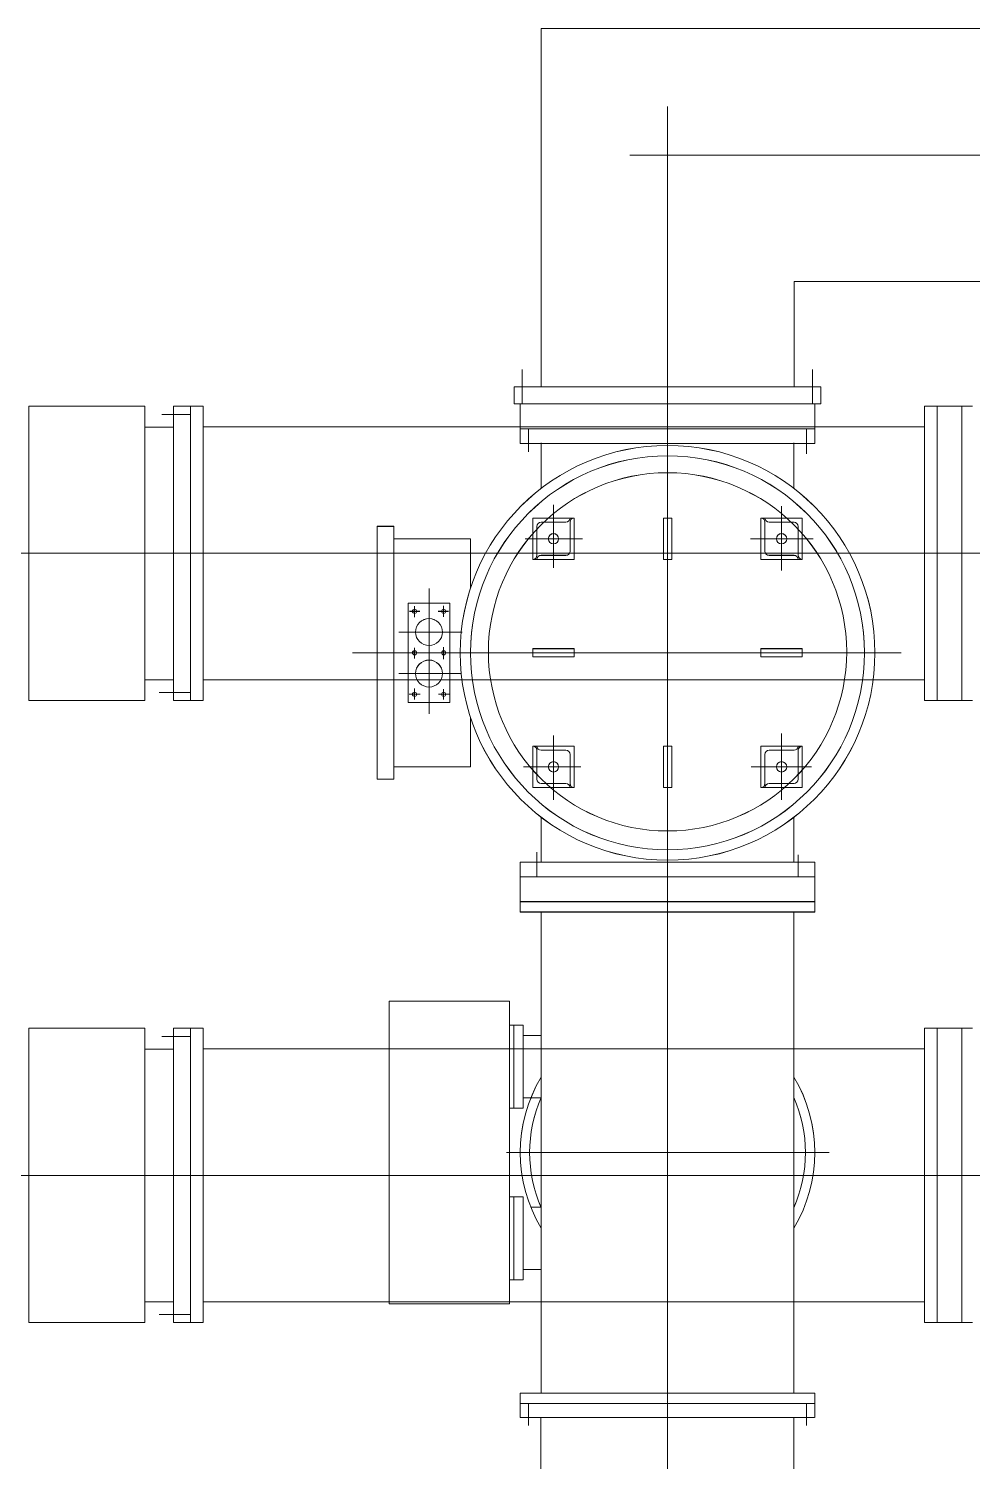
# Model space of a CAD drawing. Header units: millimetres. Extents: x 89978 to 501025, y -351975 to 835730.
# Drawn here: x 315712 to 317987, y -295621 to -292166 of the extents above; entities that cross this region are included whole.
import ezdxf

# ---------------------------------------------------------------- set-up
doc = ezdxf.new("R2010")
doc.units = ezdxf.units.MM
doc.header["$LTSCALE"] = 150
doc.layers.add('------00 Switch Gear_GIS', color=3, linetype='Continuous')

# ---------------------------------------------------------------- blocks, each defined once
blk = doc.blocks.new('X-1F-PLAN$0$GIS(2)')
at = {"layer": '------00 Switch Gear_GIS', "linetype": 'Continuous', "lineweight": 13}
for p, q in [((5173.3, 5958.6), (5173.3, 5094.6)), ((5173.3, 5958.6), (7183.3, 5958.6)), ((5478.3, 5770.6), (5478.3, 275.2)), ((5387.1, 5653.6), (6993.2, 5653.6)), ((5783.3, 5094.6), (5783.3, 5348.6)), ((5783.3, 5348.6), (6573.3, 5348.6)), ((5127.9, 5053.6), (5127.9, 5136.7)), ((5827.9, 5053.6), (5827.9, 5136.7)), ((5108.3, 5053.6), (5108.3, 5094.6)), ((5108.3, 5094.6), (5848.3, 5094.6)), ((5848.3, 5053.6), (5848.3, 5094.6)), ((3938.3, 5048.6), (3938.3, 4338.6)), ((3938.3, 5048.6), (4218.3, 5048.6)), ((4218.3, 5048.6), (4218.3, 4338.6)), ((4358.3, 5048.6), (4287.3, 5048.6)), ((4287.3, 4338.6), (4287.3, 5048.6)), ((4328.3, 4338.6), (4328.3, 5048.6)), ((4358.3, 5048.6), (4358.3, 4338.6)), ((5108.3, 5053.6), (5848.3, 5053.6)), ((5123.3, 4958.6), (5123.3, 5053.6)), ((5833.3, 4958.6), (5833.3, 5053.6)), ((6098.3, 5048.6), (6098.3, 4338.6)), ((6098.3, 5048.6), (6213.3, 5048.6)), ((6128.3, 5048.6), (6128.3, 4338.6)), ((6188.3, 4338.6), (6188.3, 5048.6)), ((4258.8, 5028.2), (4328.3, 5028.2)), ((4219.3, 4998), (4287.3, 4998)), ((4358.3, 4998.6), (6098.3, 4998.6)), ((5833.3, 4993.6), (5123.3, 4993.6)), ((5143.3, 4937.9), (5143.3, 4993.6)), ((5813.4, 4933.5), (5813.4, 4993.6)), ((5833.3, 4958.6), (5123.3, 4958.6)), ((5173.5, 4959.6), (5173.5, 4849.9)), ((5783.1, 4959.6), (5783.1, 4849.9)), ((5203.3, 4658.4), (5203.3, 4810.3)), ((5753.3, 4807.3), (5753.3, 4651.7)), ((5153.3, 4678.6), (5153.3, 4778.6)), ((5253.3, 4778.6), (5153.3, 4778.6)), ((5233.3, 4768.6), (5173.3, 4768.6)), ((5243.3, 4698.6), (5243.3, 4768.6)), ((5253.3, 4678.6), (5253.3, 4778.6)), ((5468.3, 4678.6), (5468.3, 4778.6)), ((5468.3, 4778.6), (5488.3, 4778.6)), ((5488.3, 4678.6), (5488.3, 4778.6)), ((5703.3, 4678.6), (5703.3, 4778.6)), ((5703.3, 4778.6), (5803.3, 4778.6)), ((5713.3, 4698.6), (5713.3, 4768.6)), ((5723.3, 4768.6), (5783.3, 4768.6)), ((5803.3, 4678.6), (5803.3, 4778.6)), ((4778.3, 4148.6), (4778.3, 4758.6)), ((4818.3, 4758.6), (4778.3, 4758.6)), ((4818.3, 4148.6), (4818.3, 4758.6)), ((5163.3, 4688.6), (5163.3, 4758.6)), ((5793.3, 4688.6), (5793.3, 4758.6)), ((5003.3, 4728.6), (4818.3, 4728.6)), ((5003.3, 4609.7), (5003.3, 4728.6)), ((5134.9, 4728.6), (5273.3, 4728.6)), ((5678.4, 4728.6), (5829.3, 4728.6)), ((15128.3, 4693.6), (0, 4693.6)), ((5253.3, 4678.6), (5153.3, 4678.6)), ((5233.3, 4688.6), (5173.3, 4688.6)), ((5468.3, 4678.6), (5488.3, 4678.6)), ((5703.3, 4678.6), (5803.3, 4678.6)), ((5723.3, 4688.6), (5783.3, 4688.6)), ((4903.3, 4306.6), (4903.3, 4608.9)), ((4853.3, 4333.6), (4853.3, 4573.6)), ((4953.3, 4573.6), (4853.3, 4573.6)), ((4868.3, 4539.7), (4868.3, 4565.8)), ((4938.3, 4540.2), (4938.3, 4566.7)), ((4953.3, 4333.6), (4953.3, 4573.6)), ((4881.2, 4553.6), (4856.5, 4553.6)), ((4950.2, 4553.6), (4925.1, 4553.6)), ((4983, 4503.6), (4830.2, 4503.6)), ((4868.3, 4439.7), (4868.3, 4465.7)), ((4938.3, 4438.3), (4938.3, 4467.1)), ((5153.3, 4463.6), (5253.3, 4463.6)), ((5153.3, 4463.6), (5153.3, 4443.6)), ((5253.3, 4463.6), (5253.3, 4443.6)), ((5703.3, 4463.6), (5803.3, 4463.6)), ((5703.3, 4463.6), (5703.3, 4443.6)), ((5803.3, 4463.6), (5803.3, 4443.6)), ((4718.3, 4453.6), (6041.4, 4453.6)), ((4880.7, 4453.6), (4855.9, 4453.6)), ((4952.7, 4453.6), (4923.7, 4453.6)), ((5153.3, 4443.6), (5253.3, 4443.6)), ((5703.3, 4443.6), (5803.3, 4443.6)), ((4287.3, 4388.4), (4219.3, 4388.4)), ((4358.3, 4388.6), (6098.3, 4388.6)), ((4980.5, 4403.6), (4830.2, 4403.6)), ((4252.8, 4358.2), (4328.3, 4358.2)), ((4882.1, 4353.6), (4855.2, 4353.6)), ((4868.3, 4341), (4868.3, 4367.2)), ((4952.1, 4353.6), (4925.8, 4353.6)), ((4938.3, 4341), (4938.3, 4366.1)), ((3938.3, 4338.6), (4218.3, 4338.6)), ((4358.3, 4338.6), (4287.3, 4338.6)), ((4953.3, 4333.6), (4853.3, 4333.6)), ((6098.3, 4338.6), (6213.3, 4338.6)), ((5003.3, 4178.6), (5003.3, 4297.4)), ((5203.3, 4099.2), (5203.3, 4253.8)), ((5753.3, 4099.2), (5753.3, 4259.1)), ((5153.3, 4228.6), (5153.3, 4128.6)), ((5253.3, 4228.6), (5153.3, 4228.6)), ((5163.3, 4218.6), (5163.3, 4148.6)), ((5233.3, 4218.6), (5173.3, 4218.6)), ((5253.3, 4228.6), (5253.3, 4128.6)), ((5468.3, 4128.6), (5468.3, 4228.6)), ((5468.3, 4228.6), (5488.3, 4228.6)), ((5488.3, 4128.6), (5488.3, 4228.6)), ((5703.3, 4228.6), (5703.3, 4128.6)), ((5703.3, 4228.6), (5803.3, 4228.6)), ((5723.3, 4218.6), (5783.3, 4218.6)), ((5793.3, 4218.6), (5793.3, 4148.6)), ((5803.3, 4228.6), (5803.3, 4128.6)), ((5243.3, 4208.6), (5243.3, 4138.6)), ((5713.3, 4208.6), (5713.3, 4138.6)), ((4818.3, 4148.6), (4778.3, 4148.6)), ((5003.3, 4178.6), (4818.3, 4178.6)), ((5130.7, 4178.6), (5269.2, 4178.6)), ((5679.8, 4178.6), (5825.6, 4178.6)), ((5253.3, 4128.6), (5153.3, 4128.6)), ((5233.3, 4138.6), (5173.3, 4138.6)), ((5468.3, 4128.6), (5488.3, 4128.6)), ((5703.3, 4128.6), (5803.3, 4128.6)), ((5723.3, 4138.6), (5783.3, 4138.6)), ((5173.5, 3948.6), (5173.5, 4057.2)), ((5783.1, 3948.6), (5783.1, 4057.2)), ((5163.3, 3913.6), (5163.3, 3973.2)), ((5833.3, 3948.6), (5123.3, 3948.6)), ((5123.3, 3948.6), (5123.3, 3828.6)), ((5793.3, 3913.6), (5793.3, 3966.5)), ((5833.3, 3948.6), (5833.3, 3828.6)), ((5833.3, 3913.6), (5123.3, 3913.6)), ((5123.3, 3853.6), (5833.3, 3853.6)), ((5123.3, 3828.6), (5833.3, 3828.6)), ((5173.5, 2668.6), (5173.5, 3828.6)), ((5783.1, 2668.6), (5783.1, 3828.6)), ((4807.3, 2883.6), (4807.3, 3613.6)), ((5097.3, 3613.6), (4807.3, 3613.6)), ((5097.3, 2883.6), (5097.3, 3613.6)), ((3938.3, 3548.6), (3938.3, 2838.6)), ((3938.3, 3548.6), (4218.3, 3548.6)), ((4218.3, 3548.6), (4218.3, 2838.6)), ((4258.8, 3528.2), (4328.3, 3528.2)), ((4358.3, 3548.6), (4287.3, 3548.6)), ((4287.3, 2838.6), (4287.3, 3548.6)), ((4328.3, 3548.6), (4328.3, 2838.6)), ((4358.3, 3548.6), (4358.3, 2838.6)), ((5130.3, 3555.6), (5097.3, 3555.6)), ((5107.3, 3355.6), (5107.3, 3555.6)), ((5130.3, 3355.6), (5130.3, 3555.6)), ((5130.3, 3530.6), (5173.6, 3530.6)), ((6098.3, 3548.6), (6098.3, 2838.6)), ((6098.3, 3548.6), (6213.3, 3548.6)), ((6128.3, 3548.6), (6128.3, 2838.6)), ((6188.3, 2838.6), (6188.3, 3548.6)), ((4219.3, 3498), (4287.3, 3498)), ((4358.3, 3498.6), (6098.3, 3498.6)), ((5130.3, 3355.6), (5097.3, 3355.6)), ((5130.3, 3380.6), (5173.6, 3380.6)), ((5868.4, 3248.6), (5090.2, 3248.6)), ((2297.3, 3193.6), (12672.5, 3193.6)), ((5130.3, 3141.6), (5097.3, 3141.6)), ((5107.3, 2941.6), (5107.3, 3141.6)), ((5130.3, 2941.6), (5130.3, 3141.6)), ((5148.8, 3116.6), (5173.6, 3116.6)), ((5130.3, 2941.6), (5097.3, 2941.6)), ((5173.6, 2966.6), (5130.3, 2966.6)), ((4287.3, 2888.4), (4219.3, 2888.4)), ((4358.3, 2888.6), (6098.3, 2888.6)), ((5097.3, 2883.6), (4807.3, 2883.6)), ((3938.3, 2838.6), (4218.3, 2838.6)), ((4252.8, 2858.2), (4328.3, 2858.2)), ((4358.3, 2838.6), (4287.3, 2838.6)), ((6098.3, 2838.6), (6213.3, 2838.6)), ((5123.3, 2643.6), (5123.3, 2668.6)), ((5123.3, 2668.6), (5833.3, 2668.6)), ((5833.3, 2609.6), (5833.3, 2668.6)), ((5833.3, 2643.6), (5123.3, 2643.6)), ((5123.3, 2609.6), (5123.3, 2643.6)), ((5143.3, 2643.6), (5143.3, 2590.4)), ((5365.2, 2643.6), (5193.9, 2643.6)), ((5813.3, 2643.6), (5813.3, 2590.4)), ((5833, 2609.6), (5123, 2609.6)), ((5173.2, 1637.6), (5173.2, 2609.6)), ((5782.8, 1637.6), (5782.8, 2609.6))]:
    blk.add_line(p, q, dxfattribs=at)
for centre, radius in [((5478.3, 4453.6), 500), ((5478.3, 4453.6), 475), ((5478.3, 4455.9), 432), ((5203.3, 4728.6), 12.5), ((5753.3, 4728.6), 12.5), ((4868.3, 4553.6), 5), ((4903.3, 4503.6), 32.5), ((4938.3, 4553.6), 5), ((4868.3, 4453.6), 5), ((4938.3, 4453.6), 5), ((4903.3, 4403.6), 32.5), ((4868.3, 4353.6), 5), ((4938.3, 4353.6), 5), ((5203.3, 4178.6), 12.5), ((5753.3, 4178.6), 12.5)]:
    blk.add_circle(centre, radius, dxfattribs=at)
for centre, start, end in [((5173.3, 4758.6), 90, 180), ((5233.3, 4778.6), 270, 0), ((5703.3, 4768.6), 0, 90), ((5233.3, 4698.6), 270, 0), ((5153.3, 4688.6), 270, 0), ((5783.3, 4678.6), 0, 90), ((5173.3, 4228.6), 180, 270), ((5723.3, 4208.6), 90, 180), ((5803.3, 4218.6), 90, 180), ((5783.3, 4148.6), 270, 0), ((5253.3, 4138.6), 180, 270), ((5723.3, 4128.6), 90, 180)]:
    blk.add_arc(centre, 10, start, end, dxfattribs=at)
at = {"layer": '------00 Switch Gear_GIS', "linetype": 'Continuous', "lineweight": 13, "extrusion": (0, 0, -1)}
for centre, radius, start, end in [((-5253.3, 4768.6), 10, 0, 90), ((-5723.3, 4778.6), 10, 270, 0), ((-5783.3, 4758.6), 10, 90, 180), ((-5723.3, 4698.6), 10, 270, 0), ((-5173.3, 4678.6), 10, 0, 90), ((-5803.3, 4688.6), 10, 270, 0), ((-5153.3, 4218.6), 10, 90, 180), ((-5233.3, 4208.6), 10, 90, 180), ((-5783.3, 4228.6), 10, 180, 270), ((-5173.3, 4148.6), 10, 270, 0), ((-5233.3, 4128.6), 10, 90, 180), ((-5703.3, 4138.6), 10, 180, 270), ((-5478.3, 3248.6), 355, 329.1588, 30.8412), ((-5478.3, 3248.6), 355, 149.1588, 210.8412), ((-5478.3, 3248.6), 332.5, 336.4471, 23.5529), ((-5478.3, 3248.6), 332.5, 156.4471, 203.5529)]:
    blk.add_arc(centre, radius, start, end, dxfattribs=at)

msp = doc.modelspace()

# ---------------------------------------------------------------- linework, layer by layer
at = {"layer": '------00 Switch Gear_GIS', "linetype": 'Continuous', "lineweight": 13}
for p, q in [((316947, -292166.1), (316947, -293030.1)), ((316947, -292166.1), (318957, -292166.1)), ((317252, -292354), (317252, -297849.4)), ((317160.8, -292471.1), (318766.9, -292471.1)), ((317557, -293030.1), (317557, -292776.1)), ((317557, -292776.1), (318347, -292776.1)), ((316901.6, -293071.1), (316901.6, -292988)), ((317601.6, -293071.1), (317601.6, -292988)), ((316882, -293071.1), (316882, -293030.1)), ((316882, -293030.1), (317622, -293030.1)), ((317622, -293071.1), (317622, -293030.1)), ((315712, -293076.1), (315712, -293786.1)), ((315712, -293076.1), (315992, -293076.1)), ((315992, -293076.1), (315992, -293786.1)), ((316132, -293076.1), (316061, -293076.1)), ((316061, -293786.1), (316061, -293076.1)), ((316102, -293786.1), (316102, -293076.1)), ((316132, -293076.1), (316132, -293786.1)), ((316882, -293071.1), (317622, -293071.1)), ((316897, -293166.1), (316897, -293071.1)), ((317607, -293166.1), (317607, -293071.1)), ((317872, -293076.1), (317872, -293786.1)), ((317872, -293076.1), (317987, -293076.1)), ((317902, -293076.1), (317902, -293786.1)), ((317962, -293786.1), (317962, -293076.1)), ((316032.5, -293096.5), (316102, -293096.5)), ((315993, -293126.7), (316061, -293126.7)), ((316132, -293126.1), (317872, -293126.1)), ((317607, -293131.1), (316897, -293131.1)), ((316917, -293186.8), (316917, -293131.1)), ((317587.1, -293191.2), (317587.1, -293131.1)), ((317607, -293166.1), (316897, -293166.1)), ((316947.2, -293165.1), (316947.2, -293274.7)), ((317556.8, -293165.1), (317556.8, -293274.7)), ((316977, -293466.3), (316977, -293314.3)), ((317527, -293317.3), (317527, -293472.9)), ((316927, -293446.1), (316927, -293346.1)), ((317027, -293346.1), (316927, -293346.1)), ((317007, -293356.1), (316947, -293356.1)), ((317017, -293426.1), (317017, -293356.1)), ((317027, -293446.1), (317027, -293346.1)), ((317242, -293446.1), (317242, -293346.1)), ((317242, -293346.1), (317262, -293346.1)), ((317262, -293446.1), (317262, -293346.1)), ((317477, -293446.1), (317477, -293346.1)), ((317477, -293346.1), (317577, -293346.1)), ((317487, -293426.1), (317487, -293356.1)), ((317497, -293356.1), (317557, -293356.1)), ((317577, -293446.1), (317577, -293346.1)), ((316552, -293976.1), (316552, -293366.1)), ((316592, -293366.1), (316552, -293366.1)), ((316592, -293976.1), (316592, -293366.1)), ((316937, -293436.1), (316937, -293366.1)), ((317567, -293436.1), (317567, -293366.1)), ((316777, -293396.1), (316592, -293396.1)), ((316777, -293515), (316777, -293396.1)), ((316908.5, -293396.1), (317047, -293396.1)), ((317452.1, -293396.1), (317602.9, -293396.1)), ((326902, -293431.1), (311773.7, -293431.1)), ((317027, -293446.1), (316927, -293446.1)), ((317007, -293436.1), (316947, -293436.1)), ((317242, -293446.1), (317262, -293446.1)), ((317477, -293446.1), (317577, -293446.1)), ((317497, -293436.1), (317557, -293436.1)), ((316677, -293818), (316677, -293515.7)), ((316627, -293791.1), (316627, -293551.1)), ((316727, -293551.1), (316627, -293551.1)), ((316642, -293585), (316642, -293558.9)), ((316712, -293584.4), (316712, -293557.9)), ((316727, -293791.1), (316727, -293551.1)), ((316654.8, -293571.1), (316630.2, -293571.1)), ((316723.9, -293571.1), (316698.7, -293571.1)), ((316756.7, -293621.1), (316603.9, -293621.1)), ((316642, -293685), (316642, -293658.9)), ((316712, -293686.3), (316712, -293657.5)), ((316927, -293661.1), (317027, -293661.1)), ((316927, -293661.1), (316927, -293681.1)), ((317027, -293661.1), (317027, -293681.1)), ((317477, -293661.1), (317577, -293661.1)), ((317477, -293661.1), (317477, -293681.1)), ((317577, -293661.1), (317577, -293681.1)), ((316492, -293671.1), (317815.1, -293671.1)), ((316654.4, -293671.1), (316629.5, -293671.1)), ((316726.4, -293671.1), (316697.4, -293671.1)), ((316927, -293681.1), (317027, -293681.1)), ((317477, -293681.1), (317577, -293681.1)), ((316061, -293736.3), (315993, -293736.3)), ((316132, -293736.1), (317872, -293736.1)), ((316754.2, -293721.1), (316603.9, -293721.1)), ((316026.4, -293766.5), (316102, -293766.5)), ((316655.8, -293771.1), (316628.9, -293771.1)), ((316642, -293783.6), (316642, -293757.4)), ((316725.8, -293771.1), (316699.5, -293771.1)), ((316712, -293783.6), (316712, -293758.5)), ((315712, -293786.1), (315992, -293786.1)), ((316132, -293786.1), (316061, -293786.1)), ((316727, -293791.1), (316627, -293791.1)), ((317872, -293786.1), (317987, -293786.1)), ((316777, -293946.1), (316777, -293827.2)), ((316977, -294025.4), (316977, -293870.9)), ((317527, -294025.4), (317527, -293865.5)), ((316927, -293896.1), (316927, -293996.1)), ((317027, -293896.1), (316927, -293896.1)), ((316937, -293906.1), (316937, -293976.1)), ((317007, -293906.1), (316947, -293906.1)), ((317027, -293896.1), (317027, -293996.1)), ((317242, -293996.1), (317242, -293896.1)), ((317242, -293896.1), (317262, -293896.1)), ((317262, -293996.1), (317262, -293896.1)), ((317477, -293896.1), (317477, -293996.1)), ((317477, -293896.1), (317577, -293896.1)), ((317497, -293906.1), (317557, -293906.1)), ((317567, -293906.1), (317567, -293976.1)), ((317577, -293896.1), (317577, -293996.1)), ((317017, -293916.1), (317017, -293986.1)), ((317487, -293916.1), (317487, -293986.1)), ((316592, -293976.1), (316552, -293976.1)), ((316777, -293946.1), (316592, -293946.1)), ((316904.4, -293946.1), (317042.8, -293946.1)), ((317453.4, -293946.1), (317599.3, -293946.1)), ((317027, -293996.1), (316927, -293996.1)), ((317007, -293986.1), (316947, -293986.1)), ((317242, -293996.1), (317262, -293996.1)), ((317477, -293996.1), (317577, -293996.1)), ((317497, -293986.1), (317557, -293986.1)), ((316947.2, -294176.1), (316947.2, -294067.4)), ((317556.8, -294176.1), (317556.8, -294067.4)), ((316937, -294211.1), (316937, -294151.5)), ((317607, -294176.1), (316897, -294176.1)), ((316897, -294176.1), (316897, -294296.1)), ((317567, -294211.1), (317567, -294158.1)), ((317607, -294176.1), (317607, -294296.1)), ((317607, -294211.1), (316897, -294211.1)), ((316897, -294271.1), (317607, -294271.1)), ((316897, -294296.1), (317607, -294296.1)), ((316947.2, -295456.1), (316947.2, -294296.1)), ((317556.8, -295456.1), (317556.8, -294296.1)), ((316581, -295241.1), (316581, -294511.1)), ((316871, -294511.1), (316581, -294511.1)), ((316871, -295241.1), (316871, -294511.1)), ((315712, -294576.1), (315712, -295286.1)), ((315712, -294576.1), (315992, -294576.1)), ((315992, -294576.1), (315992, -295286.1)), ((316032.5, -294596.5), (316102, -294596.5)), ((316132, -294576.1), (316061, -294576.1)), ((316061, -295286.1), (316061, -294576.1)), ((316102, -294576.1), (316102, -295286.1)), ((316132, -294576.1), (316132, -295286.1)), ((316904, -294569.1), (316871, -294569.1)), ((316881, -294769.1), (316881, -294569.1)), ((316904, -294769.1), (316904, -294569.1)), ((316904, -294594.1), (316947.2, -294594.1)), ((317872, -294576.1), (317872, -295286.1)), ((317872, -294576.1), (317987, -294576.1)), ((317902, -294576.1), (317902, -295286.1)), ((317962, -295286.1), (317962, -294576.1)), ((315993, -294626.7), (316061, -294626.7)), ((316132, -294626.1), (317872, -294626.1)), ((316904, -294769.1), (316871, -294769.1)), ((316904, -294744.1), (316947.2, -294744.1)), ((317642.1, -294876.1), (316863.9, -294876.1)), ((314071, -294931.1), (324446.2, -294931.1)), ((316904, -294983.1), (316871, -294983.1)), ((316881, -295183.1), (316881, -294983.1)), ((316904, -295183.1), (316904, -294983.1)), ((316922.5, -295008.1), (316947.2, -295008.1)), ((316904, -295183.1), (316871, -295183.1)), ((316947.2, -295158.1), (316904, -295158.1)), ((316061, -295236.3), (315993, -295236.3)), ((316132, -295236.1), (317872, -295236.1)), ((316871, -295241.1), (316581, -295241.1)), ((315712, -295286.1), (315992, -295286.1)), ((316026.4, -295266.5), (316102, -295266.5)), ((316132, -295286.1), (316061, -295286.1)), ((317872, -295286.1), (317987, -295286.1)), ((316897, -295481.1), (316897, -295456.1)), ((316897, -295456.1), (317607, -295456.1)), ((317607, -295515.1), (317607, -295456.1)), ((317607, -295481.1), (316897, -295481.1)), ((316897, -295515.1), (316897, -295481.1)), ((316917, -295481.1), (316917, -295534.3)), ((317138.9, -295481), (316967.6, -295481)), ((317587, -295481.1), (317587, -295534.3)), ((317606.7, -295515.1), (316896.7, -295515.1)), ((316946.9, -296487.1), (316946.9, -295515.1)), ((317556.5, -296487.1), (317556.5, -295515.1))]:
    msp.add_line(p, q, dxfattribs=at)
for centre, radius in [((317252, -293671.1), 500), ((317252, -293671.1), 475), ((317252, -293668.8), 432), ((316977, -293396.1), 12.5), ((317527, -293396.1), 12.5), ((316642, -293571.1), 5), ((316677, -293621.1), 32.5), ((316712, -293571.1), 5), ((316642, -293671.1), 5), ((316712, -293671.1), 5), ((316677, -293721.1), 32.5), ((316642, -293771.1), 5), ((316712, -293771.1), 5), ((316977, -293946.1), 12.5), ((317527, -293946.1), 12.5)]:
    msp.add_circle(centre, radius, dxfattribs=at)
for centre, start, end in [((316947, -293366.1), 90, 180), ((317007, -293346.1), 270, 0), ((317477, -293356.1), 0, 90), ((317007, -293426.1), 270, 0), ((316927, -293436.1), 270, 0), ((317557, -293446.1), 0, 90), ((316947, -293896.1), 180, 270), ((317497, -293916.1), 90, 180), ((317577, -293906.1), 90, 180), ((317557, -293976.1), 270, 0), ((317027, -293986.1), 180, 270), ((317497, -293996.1), 90, 180)]:
    msp.add_arc(centre, 10, start, end, dxfattribs=at)
at = {"layer": '------00 Switch Gear_GIS', "linetype": 'Continuous', "lineweight": 13, "extrusion": (0, 0, -1)}
for centre, radius, start, end in [((-317027, -293356.1), 10, 0, 90), ((-317497, -293346.1), 10, 270, 0), ((-317557, -293366.1), 10, 90, 180), ((-317497, -293426.1), 10, 270, 0), ((-316947, -293446.1), 10, 0, 90), ((-317577, -293436.1), 10, 270, 0), ((-316927, -293906.1), 10, 90, 180), ((-317007, -293916.1), 10, 90, 180), ((-317557, -293896.1), 10, 180, 270), ((-316947, -293976.1), 10, 270, 0), ((-317007, -293996.1), 10, 90, 180), ((-317477, -293986.1), 10, 180, 270), ((-317252, -294876.1), 355, 329.1588, 30.8412), ((-317252, -294876.1), 355, 149.1588, 210.8412), ((-317252, -294876.1), 332.5, 336.4471, 23.5529), ((-317252, -294876.1), 332.5, 156.4471, 203.5529)]:
    msp.add_arc(centre, radius, start, end, dxfattribs=at)

# ---------------------------------------------------------------- block references
at = {"layer": '------00 Switch Gear_GIS', "color": 3}
msp.add_blockref('X-1F-PLAN$0$GIS(2)', (311773.7, -298124.6), dxfattribs=at)

doc.saveas('drawing.dxf')
